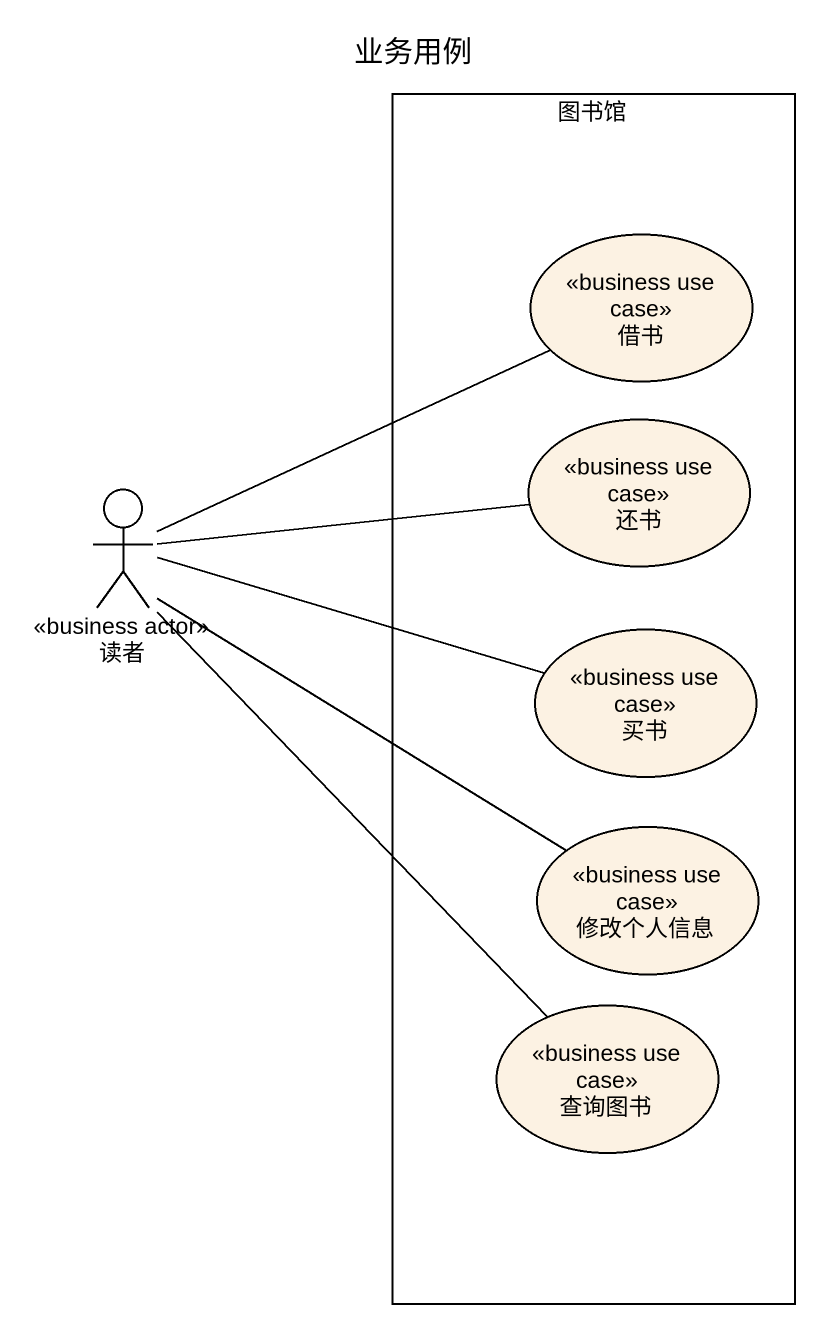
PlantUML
@startuml
title 业务用例
rectangle 图书馆 {
  usecase 借书 <<business use case>>
  usecase 还书 <<business use case>>
  usecase 买书 <<business use case>>
  usecase 修改个人信息 <<business use case>>
  usecase 查询图书 <<business use case>>
}
actor 读者 <<business actor>>
读者 -right- 借书
读者 -right- 还书
读者 -right- 买书
读者 -- 修改个人信息
读者 -- 查询图书
@enduml
